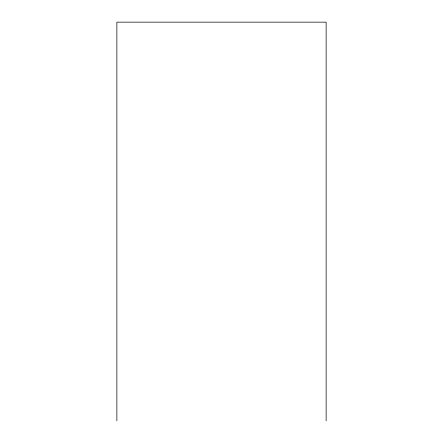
<?xml version="1.0" encoding="UTF-8"?>
<svg xmlns="http://www.w3.org/2000/svg" width="443" height="443" viewBox="0 0 443 443"><rect width="100%" height="100%" fill="white"/><g stroke="black" fill="none" stroke-linecap="round" stroke-linejoin="round"><path stroke-width="0.66" d="M326.131 420.85L326.131 22.15L116.869 22.15L116.869 420.85"/></g></svg>
